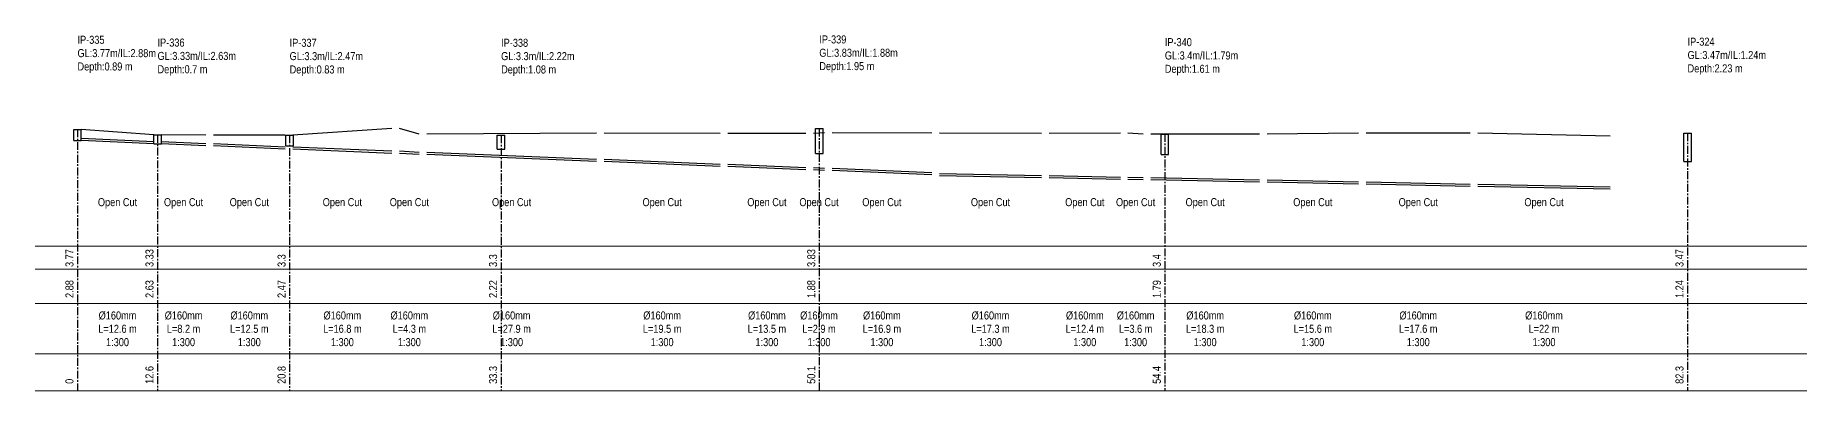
# Model space of a CAD drawing. Header units: metres. Extents: x -765 to 1831, y -99 to 211.
# Drawn here: x -6.6 to 271.2, y -33.6 to 22.3 of the extents above; entities that cross this region are included whole.
import ezdxf

# ---------------------------------------------------------------- set-up
doc = ezdxf.new("R2010")
doc.units = ezdxf.units.M
doc.header["$MEASUREMENT"] = 0
doc.linetypes.add('CENTER', pattern=[2, 1.25, -0.25, 0.25, -0.25])
doc.layers.add('PDF_Text', color=7, linetype='Continuous')
doc.layers.add('SM_PP_GRIDTEXT', color=7, linetype='Continuous', lineweight=5)
doc.styles.add('ALL', font='swissc.ttf')

msp = doc.modelspace()

# ---------------------------------------------------------------- linework, layer by layer
for p, q in [((12, 5.58), (0.6, 6.08)), ((12, 5.26), (0.6, 5.76)), ((20.2, 5.26), (13.2, 5.58)), ((20.2, 4.94), (13.2, 5.26)), ((32.7, 4.76), (21.4, 5.26)), ((32.7, 4.44), (21.4, 4.94)), ((49.5, 4.08), (33.9, 4.76)), ((49.5, 3.76), (33.9, 4.44)), ((53.8, 3.9), (50.7, 4.08)), ((53.8, 3.58), (50.7, 3.76)), ((81.7, 2.8), (55, 3.9)), ((81.7, 2.48), (55, 3.58)), ((101.2, 2), (82.9, 2.8)), ((101.2, 1.68), (82.9, 2.48)), ((114.7, 1.48), (102.4, 2)), ((114.7, 1.16), (102.4, 1.68)), ((117.6, 1.36), (115.9, 1.48)), ((117.6, 1.04), (115.9, 1.16)), ((134.5, 0.68), (118.8, 1.36)), ((134.5, 0.36), (118.8, 1.04)), ((151.8, 0.22), (135.7, 0.56)), ((151.8, -0.1), (135.7, 0.24)), ((164.2, -0.04), (153, 0.22)), ((164.2, -0.36), (153, -0.1)), ((167.8, -0.1), (165.4, -0.04)), ((167.8, -0.42), (165.4, -0.36)), ((186.1, -0.48), (169, -0.1)), ((186.1, -0.8), (169, -0.42)), ((201.7, -0.78), (187.3, -0.48)), ((201.7, -1.1), (187.3, -0.8)), ((219.3, -1.14), (202.9, -0.78)), ((219.3, -1.46), (202.9, -1.1)), ((241.3, -1.58), (220.5, -1.14)), ((241.3, -1.9), (220.5, -1.46))]:
    msp.add_line(p, q)
at = {"layer": 'GROUND_ELEVATION', "color": 3}
for p, q in [((12, 6.66), (0.6, 7.54)), ((20.2, 6.6), (13.2, 6.66)), ((32.7, 6.6), (21.4, 6.6)), ((49.5, 7.66), (33.9, 6.6)), ((53.8, 6.8), (50.7, 7.66)), ((81.7, 6.94), (55, 6.8)), ((101.2, 6.88), (82.9, 6.94)), ((114.7, 6.9), (102.4, 6.88)), ((117.6, 7), (115.9, 6.9)), ((134.5, 6.94), (118.8, 7)), ((151.8, 6.88), (135.7, 6.94)), ((164.2, 6.94), (153, 6.88)), ((167.8, 6.8), (165.4, 6.94)), ((186.1, 6.8), (169, 6.8)), ((201.7, 6.96), (187.3, 6.8)), ((219.3, 6.94), (202.9, 6.96)), ((241.3, 6.46), (220.5, 6.94))]:
    msp.add_line(p, q, dxfattribs=at)
at = {"layer": 'lines', "color": 8, "linetype": 'CENTER'}
for p, q in [((0, 7.54), (0, -33.61)), ((12.6, 6.66), (12.6, -33.61)), ((33.4, 6.6), (33.4, -33.61)), ((66.7, 6.6), (66.7, -33.61)), ((116.8, 7.66), (116.8, -33.61)), ((171.2, 6.8), (171.2, -33.61)), ((253.5, 6.94), (253.5, -33.61))]:
    msp.add_line(p, q, dxfattribs=at)
at = {"layer": 'Profile Manhole'}
for p, q in [((-0.6, 5.76), (-0.6, 7.54)), ((-0.6, 7.54), (0.6, 7.54)), ((-0.6, 5.76), (0.6, 5.76)), ((0.6, 5.76), (0.6, 7.54)), ((12, 5.26), (12, 6.66)), ((12, 6.66), (13.2, 6.66)), ((13.2, 5.26), (13.2, 6.66)), ((32.8, 4.94), (32.8, 6.6)), ((32.8, 6.6), (34, 6.6)), ((34, 4.94), (34, 6.6)), ((66.1, 4.44), (66.1, 6.6)), ((66.1, 6.6), (67.3, 6.6)), ((67.3, 4.44), (67.3, 6.6)), ((116.2, 3.76), (116.2, 7.66)), ((116.2, 7.66), (117.4, 7.66)), ((117.4, 3.76), (117.4, 7.66)), ((170.6, 3.58), (170.6, 6.8)), ((170.6, 6.8), (171.8, 6.8)), ((171.8, 3.58), (171.8, 6.8)), ((252.9, 2.48), (252.9, 6.94)), ((252.9, 6.94), (254.1, 6.94)), ((254.1, 2.48), (254.1, 6.94)), ((12, 5.26), (13.2, 5.26)), ((32.8, 4.94), (34, 4.94)), ((66.1, 4.44), (67.3, 4.44)), ((116.2, 3.76), (117.4, 3.76)), ((170.6, 3.58), (171.8, 3.58)), ((252.9, 2.48), (254.1, 2.48))]:
    msp.add_line(p, q, dxfattribs=at)
at = {"layer": 'SM_PP_GRIDTEXT'}
for p, q in [((-6.65, -10.85), (1823.4, -10.85)), ((-6.65, -14.49), (1823.4, -14.49)), ((-6.65, -19.88), (1823.4, -19.88)), ((-6.65, -27.83), (1823.4, -27.83)), ((-6.65, -33.61), (1823.4, -33.61))]:
    msp.add_line(p, q, dxfattribs=at)

# ---------------------------------------------------------------- texts
at = {"layer": 'ANNOTATION', "color": 7, "char_height": 1.26, "style": 'ALL'}
for s, insert, attachment_point in [('IP-335\\PGL:3.77m/IL:2.88m\\PDepth:0.89 m', (0, 22.27), 1), ('IP-339\\PGL:3.83m/IL:1.88m\\PDepth:1.95 m', (116.8, 22.33), 1), ('IP-336\\PGL:3.33m/IL:2.63m\\PDepth:0.7 m', (12.6, 21.83), 1), ('IP-337\\PGL:3.3m/IL:2.47m\\PDepth:0.83 m', (33.4, 21.8), 1), ('IP-338\\PGL:3.3m/IL:2.22m\\PDepth:1.08 m', (66.7, 21.8), 1), ('IP-340\\PGL:3.4m/IL:1.79m\\PDepth:1.61 m', (171.2, 21.9), 1), ('IP-324\\PGL:3.47m/IL:1.24m\\PDepth:2.23 m', (253.5, 21.97), 1), ('Open Cut', (6.3, -3.29), 2), ('Open Cut ', (16.7, -3.29), 2), ('Open Cut ', (27.05, -3.29), 2), ('Open Cut ', (41.7, -3.29), 2), ('Open Cut ', (52.25, -3.29), 2), ('Open Cut ', (68.35, -3.29), 2), ('Open Cut ', (92.05, -3.29), 2), ('Open Cut ', (108.55, -3.29), 2), ('Open Cut ', (116.75, -3.29), 2), ('Open Cut ', (126.65, -3.29), 2), ('Open Cut ', (143.75, -3.29), 2), ('Open Cut ', (158.6, -3.29), 2), ('Open Cut ', (166.6, -3.29), 2), ('Open Cut ', (177.55, -3.29), 2), ('Open Cut ', (194.5, -3.29), 2), ('Open Cut ', (211.1, -3.29), 2), ('Open Cut ', (230.9, -3.29), 2), ('Ø160mm\\PL=12.6 m\\P1:300', (6.3, -21.13), 2), ('Ø160mm\\PL=8.2 m\\P1:300', (16.7, -21.13), 2), ('Ø160mm\\PL=12.5 m\\P1:300', (27.05, -21.13), 2), ('Ø160mm\\PL=16.8 m\\P1:300', (41.7, -21.13), 2), ('Ø160mm\\PL=4.3 m\\P1:300', (52.25, -21.13), 2), ('Ø160mm\\PL=27.9 m\\P1:300', (68.35, -21.13), 2), ('Ø160mm\\PL=19.5 m\\P1:300', (92.05, -21.13), 2), ('Ø160mm\\PL=13.5 m\\P1:300', (108.55, -21.13), 2), ('Ø160mm\\PL=2.9 m\\P1:300', (116.75, -21.13), 2), ('Ø160mm\\PL=16.9 m\\P1:300', (126.65, -21.13), 2), ('Ø160mm\\PL=17.3 m\\P1:300', (143.75, -21.13), 2), ('Ø160mm\\PL=12.4 m\\P1:300', (158.6, -21.13), 2), ('Ø160mm\\PL=3.6 m\\P1:300', (166.6, -21.13), 2), ('Ø160mm\\PL=18.3 m\\P1:300', (177.55, -21.13), 2), ('Ø160mm\\PL=15.6 m\\P1:300', (194.5, -21.13), 2), ('Ø160mm\\PL=17.6 m\\P1:300', (211.1, -21.13), 2), ('Ø160mm\\PL=22 m\\P1:300', (230.9, -21.13), 2)]:
    msp.add_mtext(s, dxfattribs=dict(at, insert=insert, attachment_point=attachment_point))
at = {"layer": 'PDF_text', "color": 7, "style": 'ALL'}
for s, p in [('3.77', (-0.64, -14.13)), ('3.33', (11.96, -14.13)), ('3.3', (32.76, -14.13)), ('3.3', (66.06, -14.13)), ('3.83', (116.16, -14.13)), ('3.4', (170.56, -14.13)), ('3.47', (252.86, -14.13)), ('2.88', (-0.64, -19.01)), ('2.63', (11.96, -19.01)), ('2.47', (32.76, -19.01)), ('2.22', (66.06, -19.01)), ('1.88', (116.16, -19.01)), ('1.79', (170.56, -19.01)), ('1.24', (252.86, -19.01)), ('12.6', (11.96, -32.53)), ('20.8', (32.76, -32.53)), ('33.3', (66.06, -32.53)), ('50.1', (116.16, -32.53)), ('54.4', (170.56, -32.53)), ('82.3', (252.86, -32.53)), ('0', (-0.64, -32.53))]:
    msp.add_text(s, height=1.26, rotation=90, dxfattribs=at).set_placement(p)

doc.saveas('drawing.dxf')
